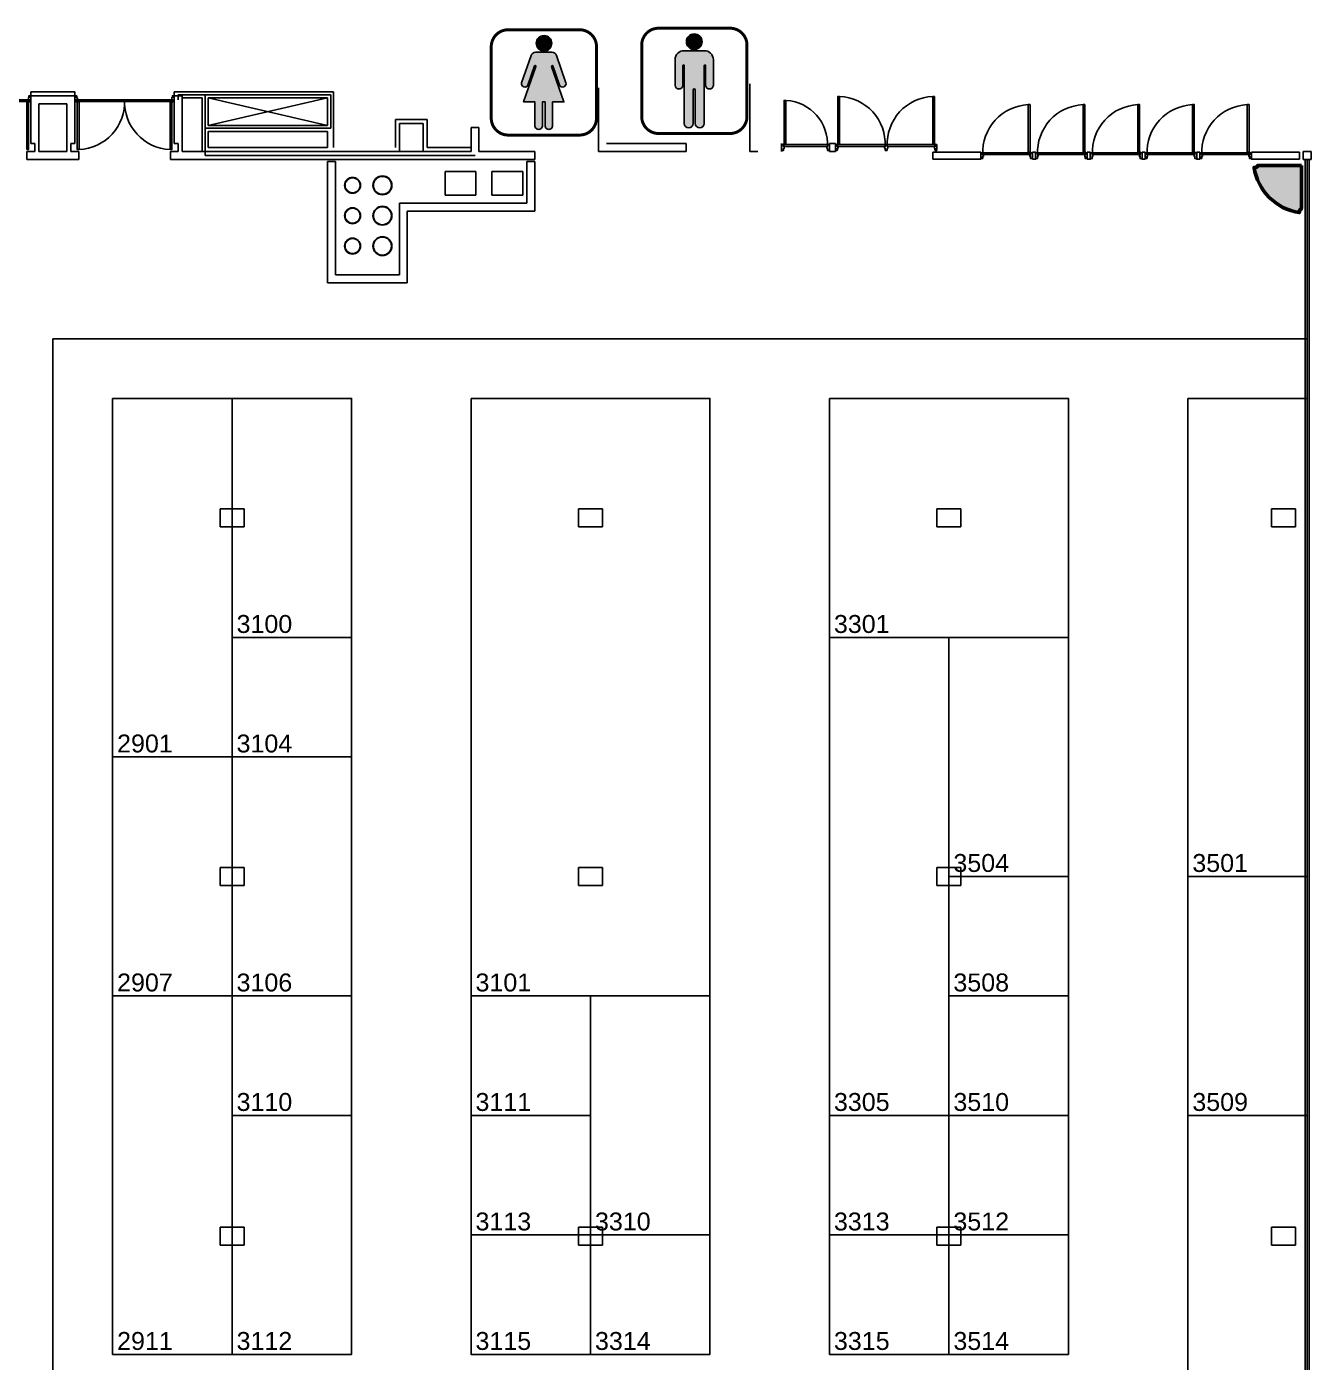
# Model space of a CAD drawing. Extents: x -2543 to 6312, y -522 to 14878.
# Drawn here: x 4954 to 6244, y 11512 to 12853 of the extents above; entities that cross this region are included whole.
import ezdxf

# ---------------------------------------------------------------- set-up
doc = ezdxf.new("R2010")
doc.units = 0
doc.header["$LTSCALE"] = 5000
doc.header["$PDSIZE"] = 1
for name, color, linetype in [('BoothNumber', 7, 'Continuous'), ('BoothOutLine', 7, 'Continuous'), ('DRAWINGLAYER', 7, 'Continuous'), ('show_xref', 7, 'Continuous')]:
    doc.layers.add(name, color=color, linetype=linetype)
doc.layers.add('OCCC Phase V$0$2020sc01$0$L01-northsouth$0$S-CONC-COLS', color=7, linetype='Continuous', lineweight=50)
doc.layers.add('OCCC Phase V$0$2020sc01$0$L01-northsouth$0$S-CONC-SHAD', color=253, linetype='Continuous', lineweight=20)
doc.styles.add('Arial&EBMS', font='Arial', dxfattribs={"height": 1})

# ---------------------------------------------------------------- blocks, each defined once
blk = doc.blocks.new('OCCC Phase V$0$2020sc01$0$L01-northsouth$0$c9q')
at = {"layer": 'OCCC Phase V$0$2020sc01$0$L01-northsouth$0$S-CONC-SHAD'}
h = blk.add_hatch(color=256, dxfattribs=at)
edge = h.paths.add_edge_path()
edge.add_line((6, 6), (49.40411969, 6))
edge.add_line((49.40411969, 6), (51.40411969, 8))
edge.add_line((51.40411969, 8), (53.40411969, 8))
edge.add_arc((0, 0), 54, 8.519624009630077, 81.4803756010517)
edge.add_line((8, 53.40411969), (8, 51.40411969))
edge.add_line((8, 51.40411969), (6, 49.40411969))
edge.add_line((6, 49.40411969), (6, 6))
at = {"layer": 'Defpoints'}
blk.add_point((25, 25), dxfattribs=at)
at = {"layer": 'OCCC Phase V$0$2020sc01$0$L01-northsouth$0$S-CONC-COLS'}
blk.add_lwpolyline([(6, 6), (49.40411969, 6), (51.40411969, 8), (53.40411969, 8, 0.32956068), (8, 53.40411969), (8, 51.40411969), (6, 49.40411969)], format="xyb", close=True, dxfattribs=at)
blk = doc.blocks.new('OCCC Phase V$0$I-Rstwmn')
h = blk.add_hatch(color=256)
edge = h.paths.add_edge_path()
edge.add_arc((54.12200597, 22.72633557), 7.79171646, 0, 360.0000000000008)
h = blk.add_hatch(color=256)
edge = h.paths.add_edge_path()
edge.add_line((61.79568616, -0.52068365), (74.05477473, -36.12366201))
edge.add_line((74.05477473, -36.12366201), (62.64704409, -36.12366201))
edge.add_line((62.64704409, -36.12366201), (62.64704409, -59.29985659))
edge.add_arc((58.94181551, -59.98934580506506), 3.768834595433958, -190.54134138529582, 10.54134138529588, ccw=False)
edge.add_line((55.23658693, -59.29985659), (55.23658693, -36.12366201))
edge.add_line((55.23658693, -36.12366201), (53.85041677, -36.12366201))
edge.add_line((53.85041677, -36.12366201), (52.46424661, -36.12366201))
edge.add_line((52.46424661, -36.12366201), (52.46424661, -59.29985659))
edge.add_arc((48.75901802999999, -59.98934580506506), 3.768834595433958, -190.54134138529582, 10.54134138529588, ccw=False)
edge.add_line((45.05378945, -59.29985659), (45.05378945, -36.12366201))
edge.add_line((45.05378945, -36.12366201), (33.64605881, -36.12366201))
edge.add_line((33.64605881, -36.12366201), (45.90514737, -0.52068365))
edge.add_arc((45.24695481802243, -0.3125303474150642), 0.6903225571106276, 342.4504485692472, 519.5495513730091)
edge.add_line((44.60014004, -0.07133359), (38.02170285, -19.17650245))
edge.add_arc((34.86522467057643, -17.93430531251272), 3.392109701286016, 163.4815705511478, 338.5184294105334, ccw=False)
edge.add_line((31.613113, -16.969848), (41.0576729, 10.45914558))
edge.add_arc((45.60846772432711, 8.892181227520654), 4.813014732479354, 89.99999999999437, 160.9999996392767, ccw=False)
edge.add_line((45.60846769, 13.70519596), (53.85041677, 13.70519596))
edge.add_line((53.85041677, 13.70519596), (62.09236584, 13.70519596))
edge.add_arc((62.09236581067292, 8.89218122051089), 4.813014739489101, 19.00000042024533, 89.99999999999437, ccw=False)
edge.add_line((66.64316064, 10.45914558), (76.08772053, -16.969848))
edge.add_arc((72.83560886442355, -17.93430531272942), 3.392109696553987, -158.51842938301013, 16.518429476373626, ccw=False)
edge.add_line((69.67913069, -19.17650245), (63.10069349, -0.07133359))
edge.add_arc((62.45387871197757, -0.312530347415064), 0.6903225571106243, 20.45044862699087, 197.5495514307545)
at = {"const_width": 3}
blk.add_lwpolyline([(18.11510496, -69.44193305), (89.86076888, -69.44193305, 0.41421356), (106.85316297, -52.44953897), (106.85316297, 19.29612495, 0.41421356), (89.86076888, 36.28851904), (18.11510496, 36.28851904, 0.41421356), (1.12271088, 19.29612495), (1.12271088, -52.44953897, 0.41421356)], format="xyb", close=True, dxfattribs=at)
blk.add_lwpolyline([(61.79568616, -0.52068365, -0.975), (63.10069349, -0.07133359), (69.67913069, -19.17650245, 0.9576), (76.08772053, -16.969848), (66.64316064, 10.45914558, 0.32010252), (62.09236584, 13.70519596), (53.85041677, 13.70519596), (45.60846769, 13.70519596, 0.32010252), (41.0576729, 10.45914558), (31.613113, -16.969848, 0.9576), (38.02170285, -19.17650245), (44.60014004, -0.07133359, -0.975), (45.90514737, -0.52068365), (33.64605881, -36.12366201), (45.05378945, -36.12366201), (45.05378945, -59.29985659, 1.20325203), (52.46424661, -59.29985659), (52.46424661, -36.12366201), (53.85041677, -36.12366201), (55.23658693, -36.12366201), (55.23658693, -59.29985659, 1.20325203), (62.64704409, -59.29985659), (62.64704409, -36.12366201), (74.05477473, -36.12366201)], format="xyb", close=True)
blk.add_circle((54.12200597, 22.72633557), 7.79171646)
blk = doc.blocks.new('OCCC Phase V$0$I-Rstmen')
h = blk.add_hatch(color=256)
edge = h.paths.add_edge_path()
edge.add_arc((53.94217236, 22.80841982), 7.86485912, 0, 360.0000000000008)
h = blk.add_hatch(color=256)
edge = h.paths.add_edge_path()
edge.add_line((43.36776537, 13.78728022), (43.63229853, 13.78728022))
edge.add_line((43.63229853, 13.78728022), (43.91094377, 13.78728022))
edge.add_arc((43.63935452745231, 4.867709914520999), 8.923704116063677, 88.2559573455592, 179.9812346534924)
edge.add_line((34.71565089, 4.87063258), (34.71565089, -21.32201987))
edge.add_arc((38.616684235, -20.71828853214634), 3.947474216142326, 188.7974105212529, 351.2025894787488)
edge.add_line((42.51771758, -21.32201987), (42.51771758, -1.25956268))
edge.add_arc((43.214330675, -1.25956268), 0.696613095, 0, 180.0000000000004, ccw=False)
edge.add_line((43.91094377, -1.25956268), (43.91094377, -24.66576273))
edge.add_line((43.91094377, -24.66576273), (43.91094377, -59.21777234))
edge.add_arc((48.36926759, -59.21777234), 4.458323819999997, 180.0000000000004, 360)
edge.add_line((52.82759141, -59.21777234), (52.82759141, -25.78034369))
edge.add_arc((53.942172365, -25.78034369), 1.114580955000001, 0, 180.0000000000004, ccw=False)
edge.add_line((55.05675332, -25.78034369), (55.05675332, -59.21777234))
edge.add_arc((59.51507714, -59.21777234), 4.45832382, 180.0000000000004, 360)
edge.add_line((63.97340096, -59.21777234), (63.97340096, -24.66576273))
edge.add_line((63.97340096, -24.66576273), (63.97340096, -1.25956268))
edge.add_arc((64.670014055, -1.25956268), 0.696613095, 0, 180.0000000000004, ccw=False)
edge.add_line((65.36662715, -1.25956268), (65.36662715, -21.32201987))
edge.add_arc((69.267660495, -20.71828853214634), 3.947474216142326, 188.7974105212529, 351.2025894787488)
edge.add_line((73.16869384, -21.32201987), (73.16869384, 4.87063258))
edge.add_arc((64.24499020254778, 4.867709914520907), 8.923704116063677, 0.0187653465081772, 91.74404265444139)
edge.add_line((63.97340096, 13.78728022), (43.36776537, 13.78728022))
at = {"const_width": 3}
blk.add_lwpolyline([(18.18275073, -69.3598488), (89.92841465, -69.3598488, 0.41421356), (106.92080873, -52.36745471), (106.92080873, 19.3782092, 0.41421356), (89.92841465, 36.37060329), (18.18275073, 36.37060329, 0.41421356), (1.19035665, 19.3782092), (1.19035665, -52.36745471, 0.41421356)], format="xyb", close=True, dxfattribs=at)
blk.add_lwpolyline([(43.63229853, 13.78728022), (43.91094377, 13.78728022, 0.42306085), (34.71565089, 4.87063258), (34.71565089, -21.32201987, 0.85714286), (42.51771758, -21.32201987), (42.51771758, -1.25956268, -1), (43.91094377, -1.25956268), (43.91094377, -24.66576273), (43.91094377, -59.21777234, 1), (52.82759141, -59.21777234), (52.82759141, -25.78034369, -1), (55.05675332, -25.78034369), (55.05675332, -59.21777234, 1), (63.97340096, -59.21777234), (63.97340096, -24.66576273), (63.97340096, -1.25956268, -1), (65.36662715, -1.25956268), (65.36662715, -21.32201987, 0.85714286), (73.16869384, -21.32201987), (73.16869384, 4.87063258, 0.42306085), (63.97340096, 13.78728022), (43.36776537, 13.78728022)], format="xyb", close=True)
blk.add_circle((53.94217236, 22.80841982), 7.86485912)
blk = doc.blocks.new('FACILITY_X0000198')
at = {"layer": 'show_xref'}
h = blk.add_hatch(color=0, dxfattribs=at)
edge = h.paths.add_edge_path()
edge.add_line((6234, 12714), (6190.59588031, 12714))
edge.add_line((6190.59588031, 12714), (6188.59588031, 12712))
edge.add_line((6188.59588031, 12712), (6186.59588031, 12712))
edge.add_arc((6240, 12720), 54, 188.5196243769079, 261.4803759683296)
edge.add_line((6232, 12666.59588031), (6232, 12668.59588031))
edge.add_line((6232, 12668.59588031), (6234, 12670.59588031))
edge.add_line((6234, 12670.59588031), (6234, 12714))
at = {"layer": 'show_xref', "color": 0}
for p, q in [((5680, 12796.000125), (5680, 12728)), ((4957.875, 12783.5), (4958, 12783.5)), ((4958, 12784), (4958, 12788)), ((5002, 12788), (4958, 12788)), ((4958, 12736), (4958, 12784)), ((4958, 12784), (5002, 12784)), ((4958, 12783.5), (4958, 12778.75)), ((5002, 12784), (5002, 12788)), ((5002, 12736), (5002, 12784)), ((5002, 12783.5), (5002, 12778.75)), ((5002.125, 12783.5), (5002, 12783.5)), ((5101.875, 12783.5), (5102, 12783.5)), ((5102, 12784), (5102, 12788)), ((5102, 12788), (5262, 12788)), ((5102, 12736), (5102, 12784)), ((5102, 12784), (5110, 12784)), ((5102, 12783.5), (5102, 12778.75)), ((5133, 12785), (5106, 12785)), ((5106, 12785), (5106, 12780)), ((5110, 12728), (5110, 12784)), ((5110, 12782), (5130, 12782)), ((5130, 12782), (5130, 12728)), ((5133, 12785), (5259.02900111, 12785)), ((5133, 12724), (5133, 12785)), ((5136, 12782), (5136, 12754)), ((5136, 12782), (5256, 12782)), ((5136, 12754), (5256, 12782)), ((5256, 12754), (5136, 12782)), ((5136, 12782), (5256, 12782)), ((5136, 12782), (5136, 12754)), ((5256, 12782), (5256, 12754)), ((5256, 12782), (5256, 12754)), ((5259.02900111, 12785), (5259.02900111, 12751.28318047)), ((5262, 12788), (5262, 12732)), ((5528, 12728), (5528, 12792)), ((5863.71875, 12783.28125), (5863.71875, 12735.40625)), ((5865.46875, 12783.28125), (5863.71875, 12783.28125)), ((5865.46875, 12735.40625), (5865.46875, 12783.28125)), ((4958, 12778.75), (4957.875, 12778.75)), ((4966, 12728), (4966, 12776)), ((4966, 12776), (4994, 12776)), ((4994, 12728), (4994, 12776)), ((5002, 12778.75), (5002.125, 12778.75)), ((5102, 12778.75), (5101.875, 12778.75)), ((5324, 12732), (5324, 12760)), ((5356, 12760), (5324, 12760)), ((5328, 12728), (5328, 12756)), ((5352, 12756), (5328, 12756)), ((5352, 12728), (5352, 12756)), ((5352, 12728), (5352, 12756)), ((5356, 12732), (5356, 12760)), ((5259.02900111, 12751.28318047), (5133, 12751.28318047)), ((5256, 12754), (5136, 12754)), ((5136, 12754), (5256, 12754)), ((5136, 12748), (5256, 12748)), ((5136, 12748), (5136, 12732)), ((5256, 12748), (5256, 12732)), ((5400, 12752), (5400, 12728)), ((5400, 12752), (5408, 12752)), ((5408, 12752), (5408, 12728)), ((4962, 12736), (4958, 12736)), ((4962, 12728), (4962, 12736)), ((4998, 12728), (4998, 12736)), ((4998, 12736), (5002, 12736)), ((5106, 12736), (5102, 12736)), ((5106, 12728), (5106, 12736)), ((5256, 12732), (5136, 12732)), ((5400, 12732), (5356, 12732)), ((5616, 12736), (5536, 12736)), ((5616, 12728), (5616, 12736)), ((5712, 12728), (5712, 12736)), ((5712, 12729.625), (5712, 12734.375)), ((5712, 12734.375), (5712.125, 12734.375)), ((5712.125, 12729.625), (5712, 12729.625)), ((5760, 12734.375), (5759.875, 12734.375)), ((5759.875, 12729.625), (5760, 12729.625)), ((5766, 12736), (5760, 12736)), ((5760, 12736), (5760, 12728)), ((5760, 12729.625), (5760, 12734.375)), ((5766, 12728), (5766, 12736)), ((5766, 12729.625), (5766, 12734.375)), ((5766, 12734.375), (5766.125, 12734.375)), ((5766.125, 12729.625), (5766, 12729.625)), ((5815.375, 12731.25), (5815.375, 12732.75)), ((5815.5, 12732.875), (5816, 12732.875)), ((5815.5, 12732.75), (5815.5, 12731.25)), ((5816.125, 12732.75), (5815.5, 12732.75)), ((5815.5, 12731.25), (5816.125, 12731.25)), ((5816, 12731.125), (5815.5, 12731.125)), ((5816, 12732.875), (5816, 12734.75)), ((5816, 12729.25), (5816, 12731.125)), ((5817.875, 12734.875), (5816.125, 12734.875)), ((5816.125, 12734.75), (5817.875, 12734.75)), ((5816.125, 12734.75), (5816.125, 12732.75)), ((5816.125, 12731.25), (5816.125, 12729.25)), ((5817.875, 12729.25), (5816.125, 12729.25)), ((5816.125, 12729.125), (5817.875, 12729.125)), ((5817.875, 12734.75), (5817.875, 12732.75)), ((5817.875, 12732.75), (5818.5, 12732.75)), ((5817.875, 12731.25), (5817.875, 12729.25)), ((5818.5, 12731.25), (5817.875, 12731.25)), ((5818, 12732.875), (5818, 12734.75)), ((5818.5, 12732.875), (5818, 12732.875)), ((5818, 12729.25), (5818, 12731.125)), ((5818, 12731.125), (5818.5, 12731.125)), ((5818.5, 12732.75), (5818.5, 12731.25)), ((5818.625, 12731.25), (5818.625, 12732.75)), ((5863.71875, 12735.40625), (5865.46875, 12735.40625)), ((5868, 12734.375), (5867.875, 12734.375)), ((5867.875, 12729.625), (5868, 12729.625)), ((5868, 12729.625), (5868, 12734.375)), ((4962, 12728), (4954, 12728)), ((4954, 12720), (4954, 12728)), ((5006, 12720), (4954, 12720)), ((4994, 12728), (4966, 12728)), ((4998, 12728), (5006, 12728)), ((5006, 12720), (5006, 12728)), ((5098, 12720), (5098, 12728)), ((5106, 12728), (5098, 12728)), ((5464, 12720), (5098, 12720)), ((5400, 12728), (5110, 12728)), ((5404, 12724), (5133, 12724)), ((5256, 12718), (5256, 12596)), ((5256, 12718), (5264, 12718)), ((5264, 12718), (5264, 12604)), ((5464, 12728), (5408, 12728)), ((5456, 12718), (5464, 12718)), ((5456, 12718), (5456, 12676)), ((5464, 12720), (5464, 12728)), ((5464, 12718), (5464, 12668)), ((5616, 12728), (5528, 12728)), ((5680, 12728), (5688, 12728)), ((5760, 12728), (5766, 12728)), ((5912, 12726.125), (5912.125, 12726.125)), ((5912, 12721.375), (5912, 12726.125)), ((5912.125, 12721.375), (5912, 12721.375)), ((5964, 12726.125), (5963.875, 12726.125)), ((5963.875, 12721.375), (5964, 12721.375)), ((5964, 12721.375), (5964, 12726.125)), ((5967, 12726.125), (5967.125, 12726.125)), ((5967, 12721.375), (5967, 12726.125)), ((5967.125, 12721.375), (5967, 12721.375)), ((6019, 12726.125), (6018.875, 12726.125)), ((6018.875, 12721.375), (6019, 12721.375)), ((6019, 12721.375), (6019, 12726.125)), ((6022, 12726.125), (6022.125, 12726.125)), ((6022, 12721.375), (6022, 12726.125)), ((6022.125, 12721.375), (6022, 12721.375)), ((6074, 12726.125), (6073.875, 12726.125)), ((6073.875, 12721.375), (6074, 12721.375)), ((6074, 12721.375), (6074, 12726.125)), ((6077, 12726.125), (6077.125, 12726.125)), ((6077, 12721.375), (6077, 12726.125)), ((6077.125, 12721.375), (6077, 12721.375)), ((6129, 12726.125), (6128.875, 12726.125)), ((6128.875, 12721.375), (6129, 12721.375)), ((6129, 12721.375), (6129, 12726.125)), ((6132, 12726.125), (6132.125, 12726.125)), ((6132, 12721.375), (6132, 12726.125)), ((6132.125, 12721.375), (6132, 12721.375)), ((6184, 12726.125), (6183.875, 12726.125)), ((6183.875, 12721.375), (6184, 12721.375)), ((6184, 12721.375), (6184, 12726.125)), ((6236, 12728), (6236, 12720)), ((6244, 12728), (6236, 12728)), ((6236, 12720), (6244, 12720)), ((6238.00004448, 6937), (6238.00004448, 12720)), ((6240, 12720), (6240, 6903.37500062)), ((6242.00004448, 6937), (6242.00004448, 12720)), ((6244, 12720), (6244, 12728)), ((5328, 12676), (5328, 12604)), ((5328, 12676), (5456, 12676)), ((5336, 12668), (5336, 12596)), ((5336, 12668), (5464, 12668)), ((5256, 12596), (5336, 12596)), ((5264, 12604), (5328, 12604)), ((5172, 12369), (5148, 12369)), ((5148, 12369), (5148, 12351)), ((5172, 12351), (5172, 12369)), ((5172, 12369), (5172, 12369)), ((5532, 12369), (5508, 12369)), ((5508, 12369), (5508, 12351)), ((5532, 12351), (5532, 12369)), ((5532, 12369), (5532, 12369)), ((5892, 12369), (5868, 12369)), ((5868, 12369), (5868, 12351)), ((5892, 12351), (5892, 12369)), ((5892, 12369), (5892, 12369)), ((6228, 12369), (6204, 12369)), ((6204, 12369), (6204, 12351)), ((6228, 12351), (6228, 12369)), ((6228, 12369), (6228, 12369)), ((5148, 12351), (5172, 12351)), ((5508, 12351), (5532, 12351)), ((5868, 12351), (5892, 12351)), ((6204, 12351), (6228, 12351)), ((5172, 12009), (5148, 12009)), ((5148, 12009), (5148, 11991)), ((5172, 11991), (5172, 12009)), ((5172, 12009), (5172, 12009)), ((5532, 12009), (5508, 12009)), ((5508, 12009), (5508, 11991)), ((5532, 11991), (5532, 12009)), ((5532, 12009), (5532, 12009)), ((5892, 12009), (5868, 12009)), ((5868, 12009), (5868, 11991)), ((5892, 11991), (5892, 12009)), ((5892, 12009), (5892, 12009)), ((5148, 11991), (5172, 11991)), ((5508, 11991), (5532, 11991)), ((5868, 11991), (5892, 11991)), ((5172, 11647.758), (5148, 11647.758)), ((5148, 11647.758), (5148, 11629.758)), ((5172, 11629.758), (5172, 11647.758)), ((5172, 11647.758), (5172, 11647.758)), ((5532, 11647.758), (5508, 11647.758)), ((5508, 11647.758), (5508, 11629.758)), ((5532, 11629.758), (5532, 11647.758)), ((5532, 11647.758), (5532, 11647.758)), ((5892, 11647.758), (5868, 11647.758)), ((5868, 11647.758), (5868, 11629.758)), ((5892, 11629.758), (5892, 11647.758)), ((5892, 11647.758), (5892, 11647.758)), ((6228, 11647.758), (6204, 11647.758)), ((6204, 11647.758), (6204, 11629.758)), ((6228, 11629.758), (6228, 11647.758)), ((6228, 11647.758), (6228, 11647.758)), ((5148, 11629.758), (5172, 11629.758)), ((5508, 11629.758), (5532, 11629.758)), ((5868, 11629.758), (5892, 11629.758)), ((6204, 11629.758), (6228, 11629.758))]:
    blk.add_line(p, q, dxfattribs=at)
at = {"layer": 'show_xref', "color": 0, "linetype": 'Continuous'}
for p, q in [((5374, 12708), (5405, 12708)), ((5374, 12684), (5374, 12708)), ((5405, 12708), (5405, 12684)), ((5452, 12708), (5421, 12708)), ((5421, 12708), (5421, 12684)), ((5452, 12684), (5452, 12708)), ((5405, 12684), (5374, 12684)), ((5421, 12684), (5452, 12684))]:
    blk.add_line(p, q, dxfattribs=at)
at = {"layer": 'show_xref', "color": 0}
for points in [[(4957.875, 12783.875, 0.41421356), (4957.75, 12784), (4956.125, 12784, 0.41421356), (4956, 12783.875), (4956, 12782), (4955.5, 12782, 0.41421356), (4955.375, 12781.875), (4955.375, 12780.375, 0.41421356), (4955.5, 12780.25), (4956, 12780.25), (4956, 12778.375, 0.41421356), (4956.125, 12778.25), (4957.75, 12778.25, 0.41421356), (4957.875, 12778.375), (4957.875, 12778.75), (4957.75, 12778.75), (4957.75, 12778.375), (4956.125, 12778.375), (4956.125, 12780.375), (4955.5, 12780.375), (4955.5, 12781.875), (4956.125, 12781.875), (4956.125, 12783.875), (4957.75, 12783.875), (4957.75, 12783.5), (4957.875, 12783.5)], [(5002.125, 12783.875, -0.41421356), (5002.25, 12784), (5003.875, 12784, -0.41421356), (5004, 12783.875), (5004, 12782), (5004.5, 12782, -0.41421356), (5004.625, 12781.875), (5004.625, 12780.375, -0.41421356), (5004.5, 12780.25), (5004, 12780.25), (5004, 12778.375, -0.41421356), (5003.875, 12778.25), (5002.25, 12778.25, -0.41421356), (5002.125, 12778.375), (5002.125, 12778.75), (5002.25, 12778.75), (5002.25, 12778.375), (5003.875, 12778.375), (5003.875, 12780.375), (5004.5, 12780.375), (5004.5, 12781.875), (5003.875, 12781.875), (5003.875, 12783.875), (5002.25, 12783.875), (5002.25, 12783.5), (5002.125, 12783.5)], [(5101.875, 12783.875, 0.41421356), (5101.75, 12784), (5100.125, 12784, 0.41421356), (5100, 12783.875), (5100, 12782), (5099.5, 12782, 0.41421356), (5099.375, 12781.875), (5099.375, 12780.375, 0.41421356), (5099.5, 12780.25), (5100, 12780.25), (5100, 12778.375, 0.41421356), (5100.125, 12778.25), (5101.75, 12778.25, 0.41421356), (5101.875, 12778.375), (5101.875, 12778.75), (5101.75, 12778.75), (5101.75, 12778.375), (5100.125, 12778.375), (5100.125, 12780.375), (5099.5, 12780.375), (5099.5, 12781.875), (5100.125, 12781.875), (5100.125, 12783.875), (5101.75, 12783.875), (5101.75, 12783.5), (5101.875, 12783.5)], [(5712.125, 12729.25, 0.41421356), (5712.25, 12729.125), (5713.875, 12729.125, 0.41421356), (5714, 12729.25), (5714, 12731.125), (5714.5, 12731.125, 0.41421356), (5714.625, 12731.25), (5714.625, 12732.75, 0.41421356), (5714.5, 12732.875), (5714, 12732.875), (5714, 12734.75, 0.41421356), (5713.875, 12734.875), (5712.25, 12734.875, 0.41421356), (5712.125, 12734.75), (5712.125, 12734.375), (5712.25, 12734.375), (5712.25, 12734.75), (5713.875, 12734.75), (5713.875, 12732.75), (5714.5, 12732.75), (5714.5, 12731.25), (5713.875, 12731.25), (5713.875, 12729.25), (5712.25, 12729.25), (5712.25, 12729.625), (5712.125, 12729.625)], [(5759.875, 12729.25, -0.41421356), (5759.75, 12729.125), (5758.125, 12729.125, -0.41421356), (5758, 12729.25), (5758, 12731.125), (5757.5, 12731.125, -0.41421356), (5757.375, 12731.25), (5757.375, 12732.75, -0.41421356), (5757.5, 12732.875), (5758, 12732.875), (5758, 12734.75, -0.41421356), (5758.125, 12734.875), (5759.75, 12734.875, -0.41421356), (5759.875, 12734.75), (5759.875, 12734.375), (5759.75, 12734.375), (5759.75, 12734.75), (5758.125, 12734.75), (5758.125, 12732.75), (5757.5, 12732.75), (5757.5, 12731.25), (5758.125, 12731.25), (5758.125, 12729.25), (5759.75, 12729.25), (5759.75, 12729.625), (5759.875, 12729.625)], [(5766.125, 12729.25, 0.41421356), (5766.25, 12729.125), (5767.875, 12729.125, 0.41421356), (5768, 12729.25), (5768, 12731.125), (5768.5, 12731.125, 0.41421356), (5768.625, 12731.25), (5768.625, 12732.75, 0.41421356), (5768.5, 12732.875), (5768, 12732.875), (5768, 12734.75, 0.41421356), (5767.875, 12734.875), (5766.25, 12734.875, 0.41421356), (5766.125, 12734.75), (5766.125, 12734.375), (5766.25, 12734.375), (5766.25, 12734.75), (5767.875, 12734.75), (5767.875, 12732.75), (5768.5, 12732.75), (5768.5, 12731.25), (5767.875, 12731.25), (5767.875, 12729.25), (5766.25, 12729.25), (5766.25, 12729.625), (5766.125, 12729.625)], [(5867.875, 12729.25, -0.41421356), (5867.75, 12729.125), (5866.125, 12729.125, -0.41421356), (5866, 12729.25), (5866, 12731.125), (5865.5, 12731.125, -0.41421356), (5865.375, 12731.25), (5865.375, 12732.75, -0.41421356), (5865.5, 12732.875), (5866, 12732.875), (5866, 12734.75, -0.41421356), (5866.125, 12734.875), (5867.75, 12734.875, -0.41421356), (5867.875, 12734.75), (5867.875, 12734.375), (5867.75, 12734.375), (5867.75, 12734.75), (5866.125, 12734.75), (5866.125, 12732.75), (5865.5, 12732.75), (5865.5, 12731.25), (5866.125, 12731.25), (5866.125, 12729.25), (5867.75, 12729.25), (5867.75, 12729.625), (5867.875, 12729.625)], [(5912.125, 12721, 0.41421356), (5912.25, 12720.875), (5913.875, 12720.875, 0.41421356), (5914, 12721), (5914, 12722.875), (5914.5, 12722.875, 0.41421356), (5914.625, 12723), (5914.625, 12724.5, 0.41421356), (5914.5, 12724.625), (5914, 12724.625), (5914, 12726.5, 0.41421356), (5913.875, 12726.625), (5912.25, 12726.625, 0.41421356), (5912.125, 12726.5), (5912.125, 12726.125), (5912.25, 12726.125), (5912.25, 12726.5), (5913.875, 12726.5), (5913.875, 12724.5), (5914.5, 12724.5), (5914.5, 12723), (5913.875, 12723), (5913.875, 12721), (5912.25, 12721), (5912.25, 12721.375), (5912.125, 12721.375)], [(5963.875, 12721, -0.41421356), (5963.75, 12720.875), (5962.125, 12720.875, -0.41421356), (5962, 12721), (5962, 12722.875), (5961.5, 12722.875, -0.41421356), (5961.375, 12723), (5961.375, 12724.5, -0.41421356), (5961.5, 12724.625), (5962, 12724.625), (5962, 12726.5, -0.41421356), (5962.125, 12726.625), (5963.75, 12726.625, -0.41421356), (5963.875, 12726.5), (5963.875, 12726.125), (5963.75, 12726.125), (5963.75, 12726.5), (5962.125, 12726.5), (5962.125, 12724.5), (5961.5, 12724.5), (5961.5, 12723), (5962.125, 12723), (5962.125, 12721), (5963.75, 12721), (5963.75, 12721.375), (5963.875, 12721.375)], [(5967.125, 12721, 0.41421356), (5967.25, 12720.875), (5968.875, 12720.875, 0.41421356), (5969, 12721), (5969, 12722.875), (5969.5, 12722.875, 0.41421356), (5969.625, 12723), (5969.625, 12724.5, 0.41421356), (5969.5, 12724.625), (5969, 12724.625), (5969, 12726.5, 0.41421356), (5968.875, 12726.625), (5967.25, 12726.625, 0.41421356), (5967.125, 12726.5), (5967.125, 12726.125), (5967.25, 12726.125), (5967.25, 12726.5), (5968.875, 12726.5), (5968.875, 12724.5), (5969.5, 12724.5), (5969.5, 12723), (5968.875, 12723), (5968.875, 12721), (5967.25, 12721), (5967.25, 12721.375), (5967.125, 12721.375)], [(6018.875, 12721, -0.41421356), (6018.75, 12720.875), (6017.125, 12720.875, -0.41421356), (6017, 12721), (6017, 12722.875), (6016.5, 12722.875, -0.41421356), (6016.375, 12723), (6016.375, 12724.5, -0.41421356), (6016.5, 12724.625), (6017, 12724.625), (6017, 12726.5, -0.41421356), (6017.125, 12726.625), (6018.75, 12726.625, -0.41421356), (6018.875, 12726.5), (6018.875, 12726.125), (6018.75, 12726.125), (6018.75, 12726.5), (6017.125, 12726.5), (6017.125, 12724.5), (6016.5, 12724.5), (6016.5, 12723), (6017.125, 12723), (6017.125, 12721), (6018.75, 12721), (6018.75, 12721.375), (6018.875, 12721.375)], [(6022.125, 12721, 0.41421356), (6022.25, 12720.875), (6023.875, 12720.875, 0.41421356), (6024, 12721), (6024, 12722.875), (6024.5, 12722.875, 0.41421356), (6024.625, 12723), (6024.625, 12724.5, 0.41421356), (6024.5, 12724.625), (6024, 12724.625), (6024, 12726.5, 0.41421356), (6023.875, 12726.625), (6022.25, 12726.625, 0.41421356), (6022.125, 12726.5), (6022.125, 12726.125), (6022.25, 12726.125), (6022.25, 12726.5), (6023.875, 12726.5), (6023.875, 12724.5), (6024.5, 12724.5), (6024.5, 12723), (6023.875, 12723), (6023.875, 12721), (6022.25, 12721), (6022.25, 12721.375), (6022.125, 12721.375)], [(6073.875, 12721, -0.41421356), (6073.75, 12720.875), (6072.125, 12720.875, -0.41421356), (6072, 12721), (6072, 12722.875), (6071.5, 12722.875, -0.41421356), (6071.375, 12723), (6071.375, 12724.5, -0.41421356), (6071.5, 12724.625), (6072, 12724.625), (6072, 12726.5, -0.41421356), (6072.125, 12726.625), (6073.75, 12726.625, -0.41421356), (6073.875, 12726.5), (6073.875, 12726.125), (6073.75, 12726.125), (6073.75, 12726.5), (6072.125, 12726.5), (6072.125, 12724.5), (6071.5, 12724.5), (6071.5, 12723), (6072.125, 12723), (6072.125, 12721), (6073.75, 12721), (6073.75, 12721.375), (6073.875, 12721.375)], [(6077.125, 12721, 0.41421356), (6077.25, 12720.875), (6078.875, 12720.875, 0.41421356), (6079, 12721), (6079, 12722.875), (6079.5, 12722.875, 0.41421356), (6079.625, 12723), (6079.625, 12724.5, 0.41421356), (6079.5, 12724.625), (6079, 12724.625), (6079, 12726.5, 0.41421356), (6078.875, 12726.625), (6077.25, 12726.625, 0.41421356), (6077.125, 12726.5), (6077.125, 12726.125), (6077.25, 12726.125), (6077.25, 12726.5), (6078.875, 12726.5), (6078.875, 12724.5), (6079.5, 12724.5), (6079.5, 12723), (6078.875, 12723), (6078.875, 12721), (6077.25, 12721), (6077.25, 12721.375), (6077.125, 12721.375)], [(6128.875, 12721, -0.41421356), (6128.75, 12720.875), (6127.125, 12720.875, -0.41421356), (6127, 12721), (6127, 12722.875), (6126.5, 12722.875, -0.41421356), (6126.375, 12723), (6126.375, 12724.5, -0.41421356), (6126.5, 12724.625), (6127, 12724.625), (6127, 12726.5, -0.41421356), (6127.125, 12726.625), (6128.75, 12726.625, -0.41421356), (6128.875, 12726.5), (6128.875, 12726.125), (6128.75, 12726.125), (6128.75, 12726.5), (6127.125, 12726.5), (6127.125, 12724.5), (6126.5, 12724.5), (6126.5, 12723), (6127.125, 12723), (6127.125, 12721), (6128.75, 12721), (6128.75, 12721.375), (6128.875, 12721.375)], [(6132.125, 12721, 0.41421356), (6132.25, 12720.875), (6133.875, 12720.875, 0.41421356), (6134, 12721), (6134, 12722.875), (6134.5, 12722.875, 0.41421356), (6134.625, 12723), (6134.625, 12724.5, 0.41421356), (6134.5, 12724.625), (6134, 12724.625), (6134, 12726.5, 0.41421356), (6133.875, 12726.625), (6132.25, 12726.625, 0.41421356), (6132.125, 12726.5), (6132.125, 12726.125), (6132.25, 12726.125), (6132.25, 12726.5), (6133.875, 12726.5), (6133.875, 12724.5), (6134.5, 12724.5), (6134.5, 12723), (6133.875, 12723), (6133.875, 12721), (6132.25, 12721), (6132.25, 12721.375), (6132.125, 12721.375)], [(6183.875, 12721, -0.41421356), (6183.75, 12720.875), (6182.125, 12720.875, -0.41421356), (6182, 12721), (6182, 12722.875), (6181.5, 12722.875, -0.41421356), (6181.375, 12723), (6181.375, 12724.5, -0.41421356), (6181.5, 12724.625), (6182, 12724.625), (6182, 12726.5, -0.41421356), (6182.125, 12726.625), (6183.75, 12726.625, -0.41421356), (6183.875, 12726.5), (6183.875, 12726.125), (6183.75, 12726.125), (6183.75, 12726.5), (6182.125, 12726.5), (6182.125, 12724.5), (6181.5, 12724.5), (6181.5, 12723), (6182.125, 12723), (6182.125, 12721), (6183.75, 12721), (6183.75, 12721.375), (6183.875, 12721.375)], [(6234, 12714), (6190.59588031, 12714), (6188.59588031, 12712), (6186.59588031, 12712, 0.32956068), (6232, 12666.59588031), (6232, 12668.59588031), (6234, 12670.59588031)]]:
    blk.add_lwpolyline(points, format="xyb", close=True, dxfattribs=at)
for points in [[(5770.28125, 12783.28125), (5770.28125, 12735.40625), (5768.53125, 12735.40625), (5768.53125, 12783.28125)], [(4908.0625, 12780), (4955.9375, 12780), (4955.9375, 12778.25), (4908.0625, 12778.25)], [(4953.71875, 12729.84375), (4953.71875, 12777.71875), (4955.46875, 12777.71875), (4955.46875, 12729.84375)], [(5051.9375, 12780), (5004.0625, 12780), (5004.0625, 12778.25), (5051.9375, 12778.25)], [(5006.28125, 12729.84375), (5006.28125, 12777.71875), (5004.53125, 12777.71875), (5004.53125, 12729.84375)], [(5052.0625, 12780), (5099.9375, 12780), (5099.9375, 12778.25), (5052.0625, 12778.25)], [(5097.71875, 12729.84375), (5097.71875, 12777.71875), (5099.46875, 12777.71875), (5099.46875, 12729.84375)], [(5716.28125, 12779.28125), (5716.28125, 12735.40625), (5714.53125, 12735.40625), (5714.53125, 12779.28125)], [(5959.71875, 12775.03125), (5959.71875, 12727.15625), (5961.46875, 12727.15625), (5961.46875, 12775.03125)], [(6014.71875, 12775.03125), (6014.71875, 12727.15625), (6016.46875, 12727.15625), (6016.46875, 12775.03125)], [(6069.71875, 12775.03125), (6069.71875, 12727.15625), (6071.46875, 12727.15625), (6071.46875, 12775.03125)], [(6124.71875, 12775.03125), (6124.71875, 12727.15625), (6126.46875, 12727.15625), (6126.46875, 12775.03125)], [(6179.71875, 12775.03125), (6179.71875, 12727.15625), (6181.46875, 12727.15625), (6181.46875, 12775.03125)], [(5757.9375, 12733.125), (5714.0625, 12733.125), (5714.0625, 12734.875), (5757.9375, 12734.875)], [(5815.9375, 12733.125), (5768.0625, 12733.125), (5768.0625, 12734.875), (5815.9375, 12734.875)], [(5818.0625, 12733.125), (5865.9375, 12733.125), (5865.9375, 12734.875), (5818.0625, 12734.875)], [(5864, 12720.25), (5912, 12720.25), (5912, 12727.25), (5864, 12727.25)], [(5914.0625, 12724.875), (5961.9375, 12724.875), (5961.9375, 12726.625), (5914.0625, 12726.625)], [(5969.0625, 12724.875), (6016.9375, 12724.875), (6016.9375, 12726.625), (5969.0625, 12726.625)], [(6024.0625, 12724.875), (6071.9375, 12724.875), (6071.9375, 12726.625), (6024.0625, 12726.625)], [(6079.0625, 12724.875), (6126.9375, 12724.875), (6126.9375, 12726.625), (6079.0625, 12726.625)], [(6134.0625, 12724.875), (6181.9375, 12724.875), (6181.9375, 12726.625), (6134.0625, 12726.625)], [(6232, 12720.25), (6184, 12720.25), (6184, 12727.25), (6232, 12727.25)]]:
    blk.add_lwpolyline(points, close=True, dxfattribs=at)
at = {"layer": 'show_xref', "color": 0, "linetype": 'Continuous'}
for points in [[(5964, 12720.25), (5964, 12727.25), (5967, 12727.25), (5967, 12720.25)], [(6019, 12720.25), (6019, 12727.25), (6022, 12727.25), (6022, 12720.25)], [(6077, 12720.25), (6077, 12727.25), (6074, 12727.25), (6074, 12720.25)], [(6132, 12720.25), (6132, 12727.25), (6129, 12727.25), (6129, 12720.25)]]:
    blk.add_lwpolyline(points, close=True, dxfattribs=at)
at = {"layer": 'show_xref', "color": 0}
for centre, radius in [((4955.96875, 12777.75), 0.375), ((5004.03125, 12777.75), 0.375), ((5099.96875, 12777.75), 0.375), ((5714.03125, 12735.375), 0.375), ((5768.03125, 12735.375), 0.375), ((5865.96875, 12735.375), 0.375), ((5961.96875, 12727.125), 0.375), ((6016.96875, 12727.125), 0.375), ((6071.96875, 12727.125), 0.375), ((6126.96875, 12727.125), 0.375), ((6181.96875, 12727.125), 0.375), ((5281, 12694), 8), ((5281, 12694), 7.5), ((5311, 12694), 9.5), ((5311, 12694), 9), ((5281, 12663.5), 8), ((5281, 12663.5), 7.5), ((5311, 12663.5), 9.5), ((5311, 12663.5), 9), ((5281, 12633), 8), ((5281, 12633), 7.5), ((5311, 12633), 9.5), ((5311, 12633), 9)]:
    blk.add_circle(centre, radius, dxfattribs=at)
for centre, radius, start, end in [((5768.03125, 12735.375), 47.95898438, 357.3109763028404, 87.31097632488148), ((5865.96875, 12735.375), 47.95898438, 92.68902346943852, 182.6890236530774), ((5004.03125, 12777.75), 47.95898438, 272.6890238367163, 2.689023858757424), ((5099.96875, 12777.75), 47.95898438, 177.3109765085204, 267.3109761192015), ((5714.03125, 12735.375), 43.9765625, 356.414352357409, 86.41434092029417), ((5961.96875, 12727.125), 47.95898438, 92.68902346943852, 182.6890236530774), ((6016.96875, 12727.125), 47.95898438, 92.68902346943852, 182.6890236530774), ((6071.96875, 12727.125), 47.95898438, 92.68902346943852, 182.6890236530774), ((6126.96875, 12727.125), 47.95898438, 92.68902346943852, 182.6890236530774), ((6181.96875, 12727.125), 47.95898438, 92.68902346943852, 182.6890236530774), ((5815.5, 12732.75), 0.125, 89.99999999999446, 180.0000000000004), ((5815.5, 12731.25), 0.125, 180.0000000000004, 269.9999999999834), ((5816.125, 12734.75), 0.125, 89.99999999999446, 180.0000000000004), ((5816.125, 12729.25), 0.125, 180.0000000000004, 269.9999999999834), ((5817.875, 12734.75), 0.125, 0, 89.99999999999446), ((5817.875, 12729.25), 0.125, 269.9999999999834, 0), ((5818.5, 12732.75), 0.125, 0, 89.99999999999446), ((5818.5, 12731.25), 0.125, 269.9999999999834, 0)]:
    blk.add_arc(centre, radius, start, end, dxfattribs=at)
for p in [(4956, 12778.25), (5004, 12778.25), (5100, 12778.25), (5714, 12734.875), (5758, 12734.875), (5768, 12734.875), (5816, 12734.875), (5818, 12734.875), (5866, 12734.875), (5914, 12726.625), (5962, 12726.625), (5969, 12726.625), (6017, 12726.625), (6024, 12726.625), (6072, 12726.625), (6079, 12726.625), (6127, 12726.625), (6134, 12726.625), (6182, 12726.625)]:
    blk.add_point(p, dxfattribs=at)
for name, p in [('OCCC Phase V$0$I-Rstwmn', (5419.20770986, 12813.93401875)), ('OCCC Phase V$0$I-Rstmen', (5570.23695289, 12815.42356006))]:
    blk.add_blockref(name, p, dxfattribs=at)
at = {"layer": 'show_xref', "color": 0, "rotation": 179.99999979432}
blk.add_blockref('OCCC Phase V$0$2020sc01$0$L01-northsouth$0$c9q', (6240, 12720), dxfattribs=at)

msp = doc.modelspace()

# ---------------------------------------------------------------- linework, layer by layer
at = {"layer": 'BoothOutLine'}
for points in [[(5040, 12480), (5040, 12120), (5160, 12120), (5160, 12480), (5040, 12480)], [(5160, 12480), (5160, 12240), (5280, 12240), (5280, 12480), (5160, 12480)], [(5400, 12480), (5400, 11880), (5640, 11880), (5640, 12480), (5400, 12480)], [(5760, 12480), (5760, 12240), (6000, 12240), (6000, 12480), (5760, 12480)], [(6120, 12480), (6120, 12000), (6240, 12000), (6240, 12480), (6120, 12480)], [(5160, 12240), (5160, 12120), (5280, 12120), (5280, 12240), (5160, 12240)], [(5760, 12240), (5760, 11760), (5880, 11760), (5880, 12240), (5760, 12240)], [(5880, 12240), (5880, 12000), (6000, 12000), (6000, 12240), (5880, 12240)], [(5040, 12120), (5040, 11880), (5160, 11880), (5160, 12120), (5040, 12120)], [(5160, 12120), (5160, 11880), (5280, 11880), (5280, 12120), (5160, 12120)], [(5880, 12000), (5880, 11880), (6000, 11880), (6000, 12000), (5880, 12000)], [(6120, 12000), (6120, 11760), (6240, 11760), (6240, 12000), (6120, 12000)], [(5040, 11880), (5040, 11520), (5160, 11520), (5160, 11880), (5040, 11880)], [(5160, 11880), (5160, 11760), (5280, 11760), (5280, 11880), (5160, 11880)], [(5400, 11880), (5400, 11760), (5520, 11760), (5520, 11880), (5400, 11880)], [(5520, 11880), (5520, 11640), (5640, 11640), (5640, 11880), (5520, 11880)], [(5880, 11880), (5880, 11760), (6000, 11760), (6000, 11880), (5880, 11880)], [(5160, 11760), (5160, 11520), (5280, 11520), (5280, 11760), (5160, 11760)], [(5400, 11760), (5400, 11640), (5520, 11640), (5520, 11760), (5400, 11760)], [(5760, 11760), (5760, 11640), (5880, 11640), (5880, 11760), (5760, 11760)], [(5880, 11760), (5880, 11640), (6000, 11640), (6000, 11760), (5880, 11760)], [(6120, 11760), (6120, 11400), (6240, 11400), (6240, 11760), (6120, 11760)], [(5400, 11640), (5400, 11520), (5520, 11520), (5520, 11640), (5400, 11640)], [(5520, 11640), (5520, 11520), (5640, 11520), (5640, 11640), (5520, 11640)], [(5760, 11640), (5760, 11520), (5880, 11520), (5880, 11640), (5760, 11640)], [(5880, 11640), (5880, 11520), (6000, 11520), (6000, 11640), (5880, 11640)]]:
    msp.add_lwpolyline(points, close=True, dxfattribs=at)
at = {"layer": 'DRAWINGLAYER', "color": 5, "true_color": 0x0000ff}
for p, q in [((6240, 12540), (4980, 12540)), ((4980, 12540), (4980, 10380))]:
    msp.add_line(p, q, dxfattribs=at)

# ---------------------------------------------------------------- block references
msp.add_blockref('FACILITY_X0000198', (0, 0))

# ---------------------------------------------------------------- texts
at = {"layer": 'BoothNumber', "style": 'Arial&EBMS'}
for s, p in [('3100', (5164.5, 12244.5)), ('3301', (5764.5, 12244.5)), ('2901', (5044.5, 12124.5)), ('3104', (5164.5, 12124.5)), ('3504', (5884.5, 12004.5)), ('3501', (6124.5, 12004.5)), ('2907', (5044.5, 11884.5)), ('3106', (5164.5, 11884.5)), ('3101', (5404.5, 11884.5)), ('3508', (5884.5, 11884.5)), ('3110', (5164.5, 11764.5)), ('3111', (5404.5, 11764.5)), ('3305', (5764.5, 11764.5)), ('3510', (5884.5, 11764.5)), ('3509', (6124.5, 11764.5)), ('3113', (5404.5, 11644.5)), ('3310', (5524.5, 11644.5)), ('3313', (5764.5, 11644.5)), ('3512', (5884.5, 11644.5)), ('2911', (5044.5, 11524.5)), ('3112', (5164.5, 11524.5)), ('3115', (5404.5, 11524.5)), ('3314', (5524.5, 11524.5)), ('3315', (5764.5, 11524.5)), ('3514', (5884.5, 11524.5))]:
    msp.add_text(s, height=18, dxfattribs=at).set_placement(p)

doc.saveas('drawing.dxf')
